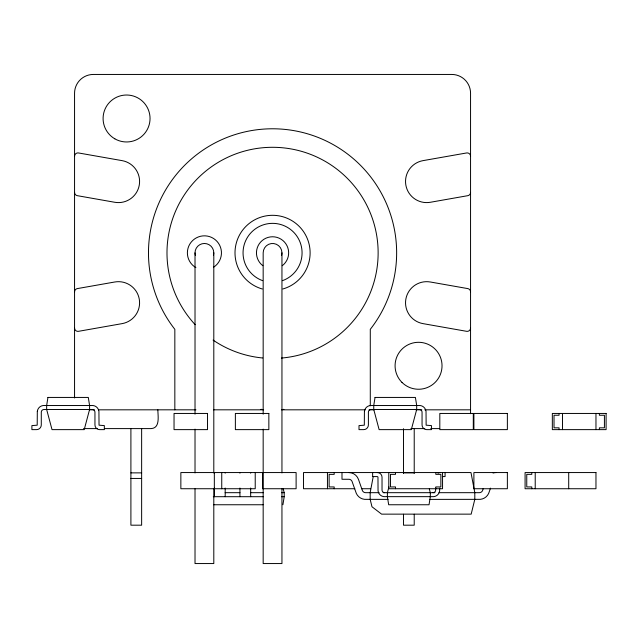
<?xml version="1.0" encoding="UTF-8"?>
<svg xmlns="http://www.w3.org/2000/svg" width="638" height="638" viewBox="0 0 638 638"><rect width="100%" height="100%" fill="white"/><g stroke="black" fill="none" stroke-linecap="round" stroke-linejoin="round"><path stroke-width="0.96" d="M282.921 504.754L284.205 496.699L284.205 492.68L283.184 488.844M373.262 476.387L370.168 492.68L370.168 499.387L371.978 506.763L381.596 514.14L471.179 514.14L474.8 499.387L474.8 492.68L470.972 472.559L303.521 472.559L303.521 488.732L354.824 488.732M388.925 486.93L387.386 492.68L387.386 496.699L388.67 504.754L429.031 504.754L430.315 496.699L430.315 492.68L429.294 488.844M483.317 488.469L482.679 490.287A3.565 3.565 0 0 1 479.313 492.68L438.928 492.68M490.542 488.126L488.62 493.485A10.28 10.28 0 0 1 480.366 499.339L429.956 499.387M89.448 409.819L94.456 409.819M98.388 409.819L195.946 409.819M213.523 409.819L263.606 409.819M281.517 409.819L365.327 409.819M369.075 409.819L374.259 409.819M415.848 409.819L421.814 409.819M424.804 409.819L470.557 409.819M83.514 428.6L97.439 428.6M104.401 428.6L151.158 428.6C160.457 428.058 157.833 415.769 157.865 409.819M410.872 428.6L424.804 428.6M430.77 428.6L439.726 428.6M130.902 472.87L141.636 472.87M403.487 472.87L414.221 472.87M442.333 476.578L445.069 476.578L445.069 472.559M130.902 478.444L141.636 478.444M361.714 488.732L370.558 488.732M225.142 492.68L239.936 492.68M250.67 492.68L263.414 492.68M281.517 492.68L284.205 492.68M379.131 492.68L365.654 492.68A3.565 3.565 0 0 1 362.288 490.287L358.468 479.369A10.248 10.248 0 0 0 348.811 472.559M383.119 492.68L434.941 492.68M213.299 496.699L263.454 496.699M281.517 496.699L284.205 496.699M388.103 499.387L364.593 499.339A10.28 10.28 0 0 1 356.347 493.485L352.001 481.283A3.533 3.533 0 0 0 349.169 479.29L341.992 479.266L341.992 472.559M213.618 504.754L263.119 504.754M599.377 413.448L599.377 415.25L604.417 415.25L604.417 427.827L599.377 427.827L599.377 429.629M595.964 413.448L595.964 429.629M568.705 472.559L568.705 488.732M562.477 413.448L562.477 429.629M559.055 413.448L559.055 415.25L554.015 415.25L554.015 427.827L559.055 427.827L559.055 429.629M535.218 472.559L535.218 488.732M531.797 472.559L531.797 474.353L526.757 474.353L526.757 486.938L531.797 486.938L531.797 488.732M470.557 413.703L470.557 93.228A18.781 18.781 0 0 0 451.776 74.447L93.339 74.447A18.781 18.781 0 0 0 74.558 93.228L74.558 397.992M442.549 472.559L442.549 488.732L388.789 488.732L388.789 472.559M439.71 488.166L439.654 490.869A6.715 6.715 0 0 1 433.872 496.651L383.829 496.651A6.715 6.715 0 0 1 378.047 490.869L377.967 477.08L377.417 476.594L372.632 476.578L372.632 472.559M435.826 472.559L435.826 474.353L440.866 474.353L440.866 486.938L435.826 486.938L435.826 488.732M435.682 488.03L435.682 489.992A2.68 2.68 0 0 1 433.003 492.68M414.221 428.537L414.221 473.468M414.221 514.244L414.221 525.186L403.487 525.186L403.487 514.244M403.487 428.712L403.487 473.468M395.504 472.559L395.504 474.353L390.464 474.353L390.464 486.938L395.504 486.938L395.504 488.732M370.287 405.84L370.287 329.328A124.083 124.083 0 0 0 356.674 161.645A124.083 124.083 0 0 0 188.441 161.645A124.083 124.083 0 0 0 174.836 329.328L174.836 409.819M334.176 472.559L334.176 474.353L329.136 474.353L329.136 486.938L334.176 486.938L334.176 488.732M327.454 472.559L327.454 488.732M281.948 252.863L281.948 472.933M281.948 488.868L281.948 563.553L263.167 563.553L263.167 429.119M263.167 414.182L263.167 252.863A9.387 9.387 0 0 1 273.782 243.556A9.387 9.387 0 0 1 281.629 255.296M262.633 472.559L262.633 488.732L296.112 488.732L296.112 472.559L180.857 472.559L180.857 488.732L255.224 488.732L255.224 472.559M250.67 472.559L250.67 473.181M250.67 488.03L250.67 496.699M239.936 472.559L239.936 473.181M239.936 488.03L239.936 496.699M225.182 472.559L225.182 473.181M225.182 488.03L225.182 496.699M221.745 472.559L221.745 488.732M214.448 472.559L214.448 473.181M214.448 488.03L214.448 496.699M214.336 472.559L214.336 488.732M213.802 252.863L213.802 472.933M213.802 488.868L213.802 563.553L195.021 563.553L195.021 488.868M195.021 252.863L195.021 414.182M195.021 429.119L195.021 472.933M141.636 428.537L141.636 525.186L130.902 525.186L130.902 428.537M384.706 492.68A2.68 2.68 0 0 1 382.026 489.992L382.026 477.248A4.697 4.697 0 0 0 377.329 472.559M438.027 473.181A4.697 4.697 0 0 1 440.38 472.559M195.898 267.617A17.035 17.035 0 0 1 191.177 242.145A17.035 17.035 0 0 1 217.079 241.467A17.035 17.035 0 0 1 213.69 267.155M262.282 288.99A37.562 37.562 0 0 1 241.906 231.163A37.562 37.562 0 0 1 303.217 231.163A37.562 37.562 0 0 1 282.841 288.99M195.172 324.678A105.573 105.573 0 0 1 219.488 161.605A105.573 105.573 0 0 1 373.246 221.115A105.573 105.573 0 0 1 281.438 358.062M262.696 357.982A105.573 105.573 0 0 1 213.092 340.094M260.878 409.381A157.044 156.996 -67.2 0 0 263.143 409.532A157.044 156.996 -67.6 0 1 261.221 409.405M281.725 409.556A157.044 156.996 75.9 0 0 283.894 409.413A157.044 156.996 76 0 1 281.956 409.54M74.558 192.365A3.349 3.349 0 0 0 77.334 195.675L114.776 202.278A21.134 21.134 0 0 0 139.267 185.132A21.134 21.134 0 0 0 122.121 160.64L78.498 152.953A3.349 3.349 0 0 0 74.558 156.254M74.558 291.901A3.349 3.349 0 0 1 77.334 288.599L114.776 281.996A21.134 21.134 0 0 1 139.267 299.142A21.134 21.134 0 0 1 122.121 323.625L78.498 331.321A3.349 3.349 0 0 1 74.558 328.012M470.557 328.012A3.349 3.349 0 0 1 466.625 331.321L423.002 323.625A21.134 21.134 0 0 1 405.856 299.142A21.134 21.134 0 0 1 430.339 281.996L467.79 288.599A3.349 3.349 0 0 1 470.557 291.901M470.557 192.365A3.349 3.349 0 0 1 467.79 195.675L430.339 202.278A21.134 21.134 0 0 1 405.856 185.132A21.134 21.134 0 0 1 423.002 160.64L466.625 152.953A3.349 3.349 0 0 1 470.557 156.254M195.34 255.296A9.387 9.387 0 0 1 204.415 243.477A9.387 9.387 0 0 1 213.483 255.296M262.856 265.711A16.102 16.102 0 0 1 260.663 242.017A16.102 16.102 0 0 1 284.452 242.017A16.102 16.102 0 0 1 282.259 265.711M262.673 280.672A29.515 29.515 0 0 1 248.844 235.302A29.515 29.515 0 0 1 296.279 235.302A29.515 29.515 0 0 1 282.443 280.672M493.054 473.037A10.248 10.248 0 0 1 496.157 472.559M37.315 411.311L37.203 425.187L31.9 425.602L31.9 429.629L36.597 429.629A4.697 4.697 0 0 0 41.287 424.932L41.287 412.188A2.68 2.68 0 0 1 43.974 409.508L92.263 409.508A2.68 2.68 0 0 1 94.95 412.188L94.95 424.932A4.697 4.697 0 0 0 99.648 429.629L104.337 429.629L104.337 425.602L99.034 425.187L98.922 411.311A6.715 6.715 0 0 0 93.14 405.529L43.097 405.529A6.715 6.715 0 0 0 37.315 411.311M364.418 411.311L364.314 425.187L359.003 425.602L359.003 429.629L363.7 429.629A4.697 4.697 0 0 0 368.397 424.932L368.397 412.188A2.68 2.68 0 0 1 371.077 409.508L419.373 409.508A2.68 2.68 0 0 1 422.053 412.188L422.053 424.932A4.697 4.697 0 0 0 426.75 429.629L431.44 429.629L431.44 425.602L426.136 425.187L426.025 411.311A6.715 6.715 0 0 0 420.243 405.529L370.2 405.529A6.715 6.715 0 0 0 364.418 411.311M47.938 397.434L46.654 405.481L46.654 409.508L52.021 429.629L84.216 429.629L89.583 409.508L89.583 405.481L88.299 397.434L47.938 397.434M375.04 397.434L373.756 405.481L373.756 409.508L379.124 429.629L411.319 429.629L416.686 409.508L416.686 405.481L415.402 397.434L375.04 397.434M207.525 413.448L174.038 413.448L174.038 429.629L207.525 429.629L207.525 413.448M268.853 413.448L235.374 413.448L235.374 429.629L268.853 429.629L268.853 413.448M473.3 413.448L439.813 413.448L439.813 429.629L473.3 429.629L473.3 413.448M507.37 413.448L473.89 413.448L473.89 429.629L507.37 429.629L507.37 413.448M606.1 413.448L552.341 413.448L552.341 429.629L606.1 429.629L606.1 413.448M507.37 472.559L473.89 472.559L473.89 488.732L507.37 488.732L507.37 472.559M595.964 472.559L525.082 472.559L525.082 488.732L595.964 488.732L595.964 472.559M401.956 382.377A23.478 23.478 0 0 0 441.233 371.85A23.478 23.478 0 0 0 412.483 343.1A23.478 23.478 0 0 0 401.956 382.377M114.824 138.821A23.478 23.478 0 0 0 150.042 118.493A23.478 23.478 0 0 0 114.824 98.164A23.478 23.478 0 0 0 114.824 138.821"/></g></svg>
